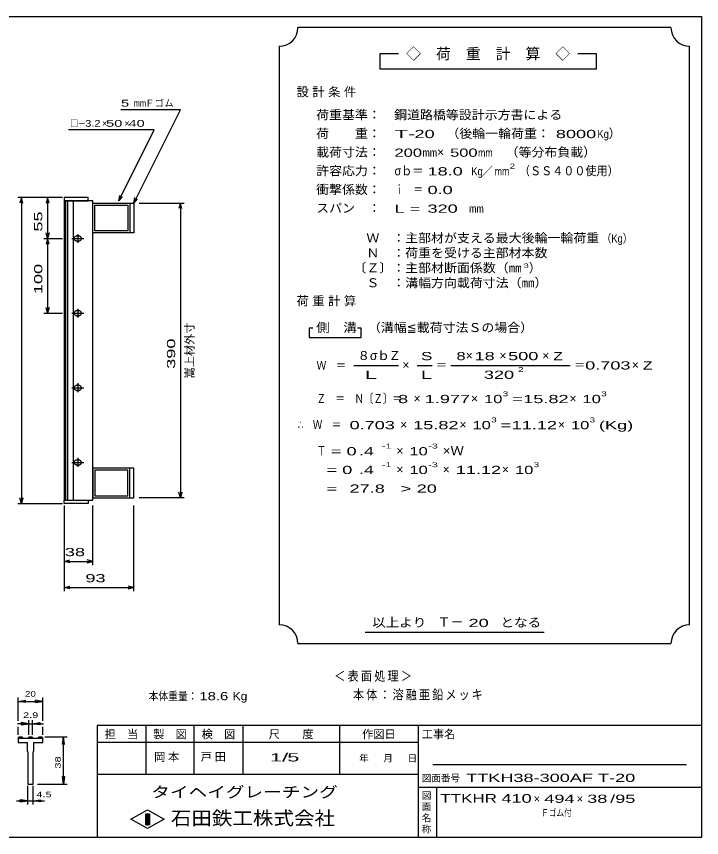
# Model space of a CAD drawing. Units: millimetres, scale not verified. Extents: x -910 to 866, y -641 to 527.
# Drawn here: x -53 to 866, y -573 to 527 of the extents above; entities that cross this region are included whole.
import ezdxf
from ezdxf.enums import TextEntityAlignment as Align

# ---------------------------------------------------------------- set-up
doc = ezdxf.new("R2010")
doc.units = ezdxf.units.MM
doc.header["$LTSCALE"] = 5
for name, color, linetype, lineweight in [('0_2', 150, 'Continuous', 25), ('16', 3, 'Continuous', 25), ('22', 2, 'Continuous', 25), ('32', 4, 'Continuous', 25)]:
    doc.layers.add(name, color=color, linetype=linetype, lineweight=lineweight)
doc.styles.add('ベクトル', font='')
doc.styles.get('ベクトル').set_extended_font_data('ベクトル')

msp = doc.modelspace()

# ---------------------------------------------------------------- linework, layer by layer
at = {"layer": '0_2'}
for p, q in [((-864.5, 526.75), (865.5, 526.75)), ((865.5, 526.75), (865.5, -573.25)), ((865.5, -423.25), (55.5, -423.25)), ((55.5, -423.25), (55.5, -573.25)), ((120.5, -423.25), (120.5, -488.25)), ((185.5, -488.25), (185.5, -423.25)), ((250.5, -423.25), (250.5, -488.25)), ((380.5, -488.25), (380.5, -423.25)), ((485.5, -423.25), (485.5, -573.25)), ((485.5, -445.75), (55.5, -445.75)), ((845.5, -475.75), (505.5, -475.75)), ((55.5, -488.25), (485.5, -488.25)), ((485.5, -505.75), (865.5, -505.75)), ((510.5, -573.25), (510.5, -505.75)), ((100.5, -548.75), (123, -536.25)), ((123, -536.25), (145.5, -548.75)), ((123, -561.25), (100.5, -548.75)), ((120.5, -541.25), (125.5, -541.25)), ((120.5, -556.25), (120.5, -541.25)), ((120.5, -541.25), (121.5, -541.25)), ((121.5, -541.25), (121.5, -556.25)), ((122.5, -556.25), (122.5, -541.25)), ((122.5, -541.25), (123.5, -541.25)), ((145.5, -548.75), (123, -561.25)), ((123.5, -541.25), (123.5, -556.25)), ((124.5, -556.25), (124.5, -541.25)), ((124.5, -541.25), (125.5, -541.25)), ((125.5, -541.25), (125.5, -556.25)), ((125.5, -541.25), (125.5, -556.25)), ((125.5, -556.25), (120.5, -556.25)), ((121.5, -556.25), (122.5, -556.25)), ((123.5, -556.25), (124.5, -556.25)), ((865.5, -573.25), (-864.5, -573.25))]:
    msp.add_line(p, q, dxfattribs=at)
at = {"layer": '16'}
for p, q in [((43.5, 284.25), (11.5, 284.25)), ((11.5, 284.25), (11.5, 279.75)), ((11.5, 279.75), (43.5, 279.75)), ((11.5, 279.75), (11.5, -121.25)), ((49.5, 279.75), (11.5, 279.75)), ((13, 279.75), (13, -121.25)), ((16, -121.25), (16, 279.75)), ((23.5, 279.75), (23.5, -121.25)), ((43.5, 279.75), (43.5, 284.25)), ((49.5, -121.25), (49.5, 279.75)), ((49.5, 276.75), (99.5, 276.75)), ((49.5, 236.75), (49.5, 276.75)), ((99.5, 276.75), (99.5, 236.75)), ((99.5, 276.75), (104.5, 276.75)), ((104.5, 276.75), (104.5, 236.75)), ((52.5, 273.75), (96.5, 273.75)), ((52.5, 239.75), (52.5, 273.75)), ((96.5, 273.75), (96.5, 239.75)), ((31.5, 232.25), (27.5, 232.25)), ((29.5, 235.25), (29.5, 223.25)), ((99.5, 236.75), (49.5, 236.75)), ((96.5, 239.75), (52.5, 239.75)), ((104.5, 236.75), (99.5, 236.75)), ((21.5, 229.25), (37.5, 229.25)), ((27.5, 226.25), (31.5, 226.25)), ((31.5, 132.25), (27.5, 132.25)), ((29.5, 135.25), (29.5, 123.25)), ((21.5, 129.25), (37.5, 129.25)), ((27.5, 126.25), (31.5, 126.25)), ((29.5, 35.25), (29.5, 23.25)), ((21.5, 29.25), (37.5, 29.25)), ((31.5, 32.25), (27.5, 32.25)), ((27.5, 26.25), (31.5, 26.25)), ((29.5, -64.75), (29.5, -76.75)), ((21.5, -70.75), (37.5, -70.75)), ((31.5, -67.75), (27.5, -67.75)), ((27.5, -73.75), (31.5, -73.75)), ((99.5, -78.25), (49.5, -78.25)), ((49.5, -78.25), (49.5, -118.25)), ((96.5, -81.25), (52.5, -81.25)), ((52.5, -81.25), (52.5, -115.25)), ((96.5, -115.25), (96.5, -81.25)), ((99.5, -118.25), (99.5, -78.25)), ((104.5, -78.25), (99.5, -78.25)), ((104.5, -118.25), (104.5, -78.25)), ((49.5, -118.25), (99.5, -118.25)), ((52.5, -115.25), (96.5, -115.25)), ((99.5, -118.25), (104.5, -118.25)), ((11.5, -121.25), (43.5, -121.25)), ((11.5, -125.75), (11.5, -121.25)), ((11.5, -121.25), (49.5, -121.25)), ((43.5, -125.75), (11.5, -125.75)), ((43.5, -121.25), (43.5, -125.75))]:
    msp.add_line(p, q, dxfattribs=at)
for centre, radius, start, end in [((27.5, 229.25), 3, 90, 270), ((29.5, 229.25), 4, 46.6, 133.4), ((31.5, 229.25), 3, 270, 90), ((29.5, 229.25), 4, 226.6, 313.4), ((27.5, 129.25), 3, 90, 270), ((29.5, 129.25), 4, 46.6, 133.4), ((31.5, 129.25), 3, 270, 90), ((29.5, 129.25), 4, 226.6, 313.4), ((29.5, 29.25), 4, 46.6, 133.4), ((27.5, 29.25), 3, 90, 270), ((29.5, 29.25), 4, 226.6, 313.4), ((31.5, 29.25), 3, 270, 90), ((27.5, -70.75), 3, 90, 270), ((29.5, -70.75), 4, 46.6, 133.4), ((29.5, -70.75), 4, 226.6, 313.4), ((31.5, -70.75), 3, 270, 90)]:
    msp.add_arc(centre, radius, start, end, dxfattribs=at)
at = {"layer": '22', "color": 4}
for p, q in [((824.5, 511.75), (324.5, 511.75)), ((299.5, 486.75), (299.5, -288.25)), ((849.5, -288.25), (849.5, 486.75)), ((459.5, 476.75), (434.5, 476.75)), ((434.5, 476.75), (434.5, 456.75)), ((724.5, 476.75), (699.5, 476.75)), ((724.5, 456.75), (724.5, 476.75)), ((434.5, 456.75), (724.5, 456.75)), ((167, 401.75), (87, 401.75)), ((104.5, 276.75), (167, 401.75)), ((132, 374.75), (17, 374.75)), ((84.5, 279.75), (132, 374.75)), ((84.5, 279.75), (86, 287.05)), ((9, 284.25), (-51, 284.25)), ((-46, 284.25), (-48, 276.75)), ((-44, 276.75), (-46, 284.25)), ((-46, 284.25), (-46, -125.75)), ((9, 284.25), (-16, 284.25)), ((-11, 284.25), (-13, 276.75)), ((-9, 276.75), (-11, 284.25)), ((-11, 284.25), (-11, 229.25)), ((84.5, 279.75), (89.5, 285.25)), ((104.5, 276.75), (106, 284.05)), ((104.5, 276.75), (109.5, 282.25)), ((112, 276.75), (172, 276.75)), ((167, 276.75), (165, 269.25)), ((169, 269.25), (167, 276.75)), ((167, 276.75), (167, -118.25)), ((-11, 229.25), (-13, 236.75)), ((-9, 236.75), (-11, 229.25)), ((-16, 229.25), (9, 229.25)), ((-11, 229.25), (-13, 221.75)), ((-9, 221.75), (-11, 229.25)), ((-11, 229.25), (-11, 129.25)), ((-11, 129.25), (-13, 136.75)), ((-9, 136.75), (-11, 129.25)), ((-16, 129.25), (9, 129.25)), ((344.5, 109.25), (339.5, 109.25)), ((339.5, 109.25), (339.5, 96.75)), ((409.5, 109.25), (404.5, 109.25)), ((409.5, 96.75), (409.5, 109.25)), ((339.5, 96.75), (409.5, 96.75)), ((399.5, 59.25), (459.5, 59.25)), ((484.5, 59.25), (504.5, 59.25)), ((529.5, 59.25), (689.5, 59.25)), ((-46, -125.75), (-48, -118.25)), ((-44, -118.25), (-46, -125.75)), ((172, -118.25), (112, -118.25)), ((167, -118.25), (165, -110.75)), ((169, -110.75), (167, -118.25)), ((-51, -125.75), (9, -125.75)), ((11.5, -128.25), (11.5, -208.25)), ((11.5, -128.25), (11.5, -243.25)), ((49.5, -208.25), (49.5, -128.25)), ((104.5, -243.25), (104.5, -128.25)), ((11.5, -203.25), (19, -201.25)), ((19, -205.25), (11.5, -203.25)), ((11.5, -203.25), (49.5, -203.25)), ((49.5, -203.25), (42, -201.25)), ((42, -205.25), (49.5, -203.25)), ((11.5, -238.25), (19, -236.25)), ((19, -240.25), (11.5, -238.25)), ((11.5, -238.25), (104.5, -238.25)), ((104.5, -238.25), (97, -236.25)), ((97, -240.25), (104.5, -238.25)), ((414.5, -298.25), (654.5, -298.25)), ((324.5, -313.25), (824.5, -313.25))]:
    msp.add_line(p, q, dxfattribs=at)
for centre, start, end in [((299.5, 511.75), 270, 0), ((849.5, 511.75), 180, 270), ((299.5, -313.25), 0, 90), ((849.5, -313.25), 90, 180)]:
    msp.add_arc(centre, 25, start, end, dxfattribs=at)
at = {"layer": '32'}
for p, q in [((-50.5, -416.75), (-50.5, -385.75)), ((-50.5, -390.75), (-40.5, -389.25)), ((-40.5, -392.25), (-50.5, -390.75)), ((-50.5, -390.75), (-17.167, -390.75)), ((-40.5, -392.25), (-40.5, -389.25)), ((-17.167, -390.75), (-27.167, -389.25)), ((-27.167, -392.25), (-27.167, -389.25)), ((-27.167, -392.25), (-17.167, -390.75)), ((-17.167, -416.75), (-17.167, -385.75)), ((-36.25, -435.75), (-36.25, -415.75)), ((-31.417, -415.75), (-31.417, -435.75)), ((-36.25, -420.75), (-51.25, -420.75)), ((-50.5, -435.75), (-50.5, -424.75)), ((-36.25, -420.75), (-46.25, -419.25)), ((-46.25, -419.25), (-46.25, -422.25)), ((-46.25, -422.25), (-36.25, -420.75)), ((-36.25, -420.75), (-31.417, -420.75)), ((-31.417, -420.75), (-21.417, -419.25)), ((-21.417, -422.25), (-31.417, -420.75)), ((-31.417, -420.75), (-16.417, -420.75)), ((-21.417, -419.25), (-21.417, -422.25)), ((-17.167, -435.75), (-17.167, -424.75)), ((-50.5, -440.75), (-49.667, -438.25)), ((-49.667, -438.25), (-44.833, -438.25)), ((-44.833, -438.25), (-44, -440.75)), ((-37.083, -440.75), (-36.25, -438.25)), ((-36.25, -438.25), (-31.417, -438.25)), ((-31.417, -438.25), (-30.583, -440.75)), ((-23.667, -440.75), (-22.833, -438.25)), ((-22.833, -438.25), (-18, -438.25)), ((-18, -438.25), (-17.167, -440.75)), ((-14.667, -438.25), (15.333, -438.25)), ((8.833, -448.25), (10.333, -438.25)), ((11.833, -448.25), (10.333, -438.25)), ((10.333, -501.584), (10.333, -438.25)), ((-50.5, -440.75), (-50.5, -445.75)), ((-17.167, -440.75), (-50.5, -440.75)), ((-50.5, -445.75), (-38.417, -445.75)), ((-38.417, -445.75), (-38.417, -457.417)), ((-29.25, -457.417), (-29.25, -445.75)), ((-29.25, -445.75), (-17.167, -445.75)), ((-17.167, -445.75), (-17.167, -440.75)), ((8.833, -448.25), (11.833, -448.25)), ((-38.417, -457.417), (-37.583, -458.25)), ((-37.583, -458.25), (-37.583, -501.583)), ((-30.083, -458.25), (-29.25, -457.417)), ((-30.083, -501.583), (-30.083, -458.25)), ((10.333, -501.584), (8.833, -491.584)), ((8.833, -491.584), (11.833, -491.584)), ((11.833, -491.584), (10.333, -501.584)), ((-37.583, -501.583), (-30.083, -501.583)), ((-37.583, -529.083), (-37.583, -504.084)), ((-30.083, -529.083), (-30.083, -504.084)), ((-24.667, -501.584), (15.333, -501.584)), ((-52.583, -524.083), (-37.583, -524.083)), ((-37.583, -524.083), (-47.583, -522.583)), ((-47.583, -525.583), (-47.583, -522.583)), ((-47.583, -525.583), (-37.583, -524.083)), ((-37.583, -524.083), (-30.083, -524.083)), ((-30.083, -524.083), (-20.083, -522.583)), ((-20.083, -525.583), (-30.083, -524.083)), ((-30.083, -524.083), (-15.083, -524.083)), ((-20.083, -525.583), (-20.083, -522.583))]:
    msp.add_line(p, q, dxfattribs=at)

# ---------------------------------------------------------------- texts
at = {"layer": '0_2', "style": 'ベクトル'}
for s, height, p in [('担\u3000当', 11, (65.5, -434.75)), ('製\u3000図', 11, (130.5, -434.75)), ('検\u3000図', 11, (195.5, -434.75)), ('尺\u3000\u3000度', 11, (285.5, -434.75)), ('作図日', 11, (410.5, -434.75)), ('工事名', 11, (490.5, -434.75)), ('年', 9.164, (406.5, -467)), ('月', 9.164, (439, -467)), ('日', 9.164, (471.5, -467)), ('図面番号', 9.164, (490.5, -493.5)), ('図', 9.164, (490.5, -517)), ('面', 9.164, (490.5, -532)), ('名', 9.164, (490.5, -547)), ('称', 9.164, (490.5, -562))]:
    msp.add_text(s, height=height, dxfattribs=at).set_placement(p, align=Align.MIDDLE_LEFT)
at = {"layer": '0_2', "color": 222, "style": 'ベクトル'}
for s, height, width, p in [('タイヘイグレーチング', 14.66, 1.25, (128, -512.25)), ('石田鉄工株式会社', 18.33, 1.1, (154.25, -547.25))]:
    msp.add_text(s, height=height, dxfattribs=dict(at, width=width)).set_placement(p, align=Align.MIDDLE_LEFT)
at = {"layer": '22', "style": 'ベクトル'}
for s, height, p in [('◇\u3000荷\u3000重\u3000計\u3000算\u3000◇', 14.66, (469.5, 476.75)), ('Ｆゴム', 9.164, (119.5, 410.5)), ('×', 9.164, (62, 383.5)), ('×', 9.164, (92, 383.5)), ('）', 12.1, (741, 370)), ('×', 12.1, (511, 345)), ('／', 11, (570.75, 319.25)), ('）', 12.1, (634, 190)), ('８', 12.1, (404.5, 72.5)), ('σｂ', 12.1, (421, 72.5)), ('Ｚ', 12.1, (446, 72.5)), ('×', 12.1, (549.5, 72.5)), ('×', 12.1, (594.5, 72.5)), ('×', 12.1, (652, 72.5)), ('×', 12.1, (464.5, 60)), ('×', 12.1, (772, 60)), ('×', 12.1, (479.5, 15)), ('×', 12.1, (556.5, 15)), ('×', 12.1, (688.5, 15)), ('×', 12.1, (461.5, -20)), ('×', 12.1, (541, -20)), ('×', 12.1, (673, -20)), ('×', 12.1, (456.5, -55)), ('×', 12.1, (456.5, -80)), ('×', 12.1, (518.5, -80)), ('×', 12.1, (598, -80)), ('Ｔ－', 12.83, (511.5, -284.5)), ('×', 11, (640.5, -521.25)), ('×', 11, (698, -521.25))]:
    msp.add_text(s, height=height, dxfattribs=at).set_placement(p, align=Align.MIDDLE_LEFT)
for s, height, width, p in [(' 5 ', 9.164, 1.6, (82, 410.5)), ('mm', 9.164, 0.75, (104.5, 410.5)), ('荷重基準：\u3000', 12.1, 1.05, (349, 395)), ('鋼道路橋等設計示方書による', 12.1, 1.05, (453.5, 395)), ('□－', 9.164, 0.8, (19.5, 383.5)), ('3.2', 9.164, 1.2, (39.5, 383.5)), (' 50 ', 9.164, 1.6, (62, 383.5)), (' 40 ', 9.164, 1.6, (92, 383.5)), ('荷\u3000\u3000重：\u3000', 12.1, 1.05, (349, 370)), ('T-', 11, 2, (454, 369.25)), (' 20 ', 11, 1.65, (474, 369.25)), ('（後輪一輪荷重：', 12.1, 1.05, (523.5, 370)), (' 8000', 11, 1.65, (663.5, 369.25)), ('Kg', 11, 0.85, (726, 369.25)), ('載荷寸法：\u3000', 12.1, 1.05, (349, 345)), ('\u3000（等分布負載）', 12.1, 1.05, (585.5, 345)), ('200', 11, 1.5, (454, 344.25)), ('mm', 11, 0.8, (491.5, 344.25)), ('500', 11, 1.5, (528.5, 344.25)), ('mm', 11, 0.8, (566, 344.25)), ('許容応力：\u3000', 12.1, 1.05, (349, 320)), ('σｂ＝', 12.1, 0.9, (454, 320)), (' 18.0', 11, 1.65, (491.5, 319.25)), ('Kg', 11, 0.85, (557, 319.25)), ('mm', 11, 0.8, (588.25, 319.25)), ('2', 6.598, 1.5, (608.25, 326.25)), ('（ＳＳ４００使用）', 12.1, 0.9, (620.75, 320)), ('衝撃係数：\u3000', 12.1, 1.05, (349, 295)), ('ｉ\u3000＝', 12.1, 0.75, (454, 295)), (' 0.0', 11, 1.65, (491.5, 294.25)), ('スパン\u3000：\u3000', 12.1, 1.05, (349, 270)), ('L =', 11, 1.65, (454, 269.25)), (' 320 ', 11, 1.65, (491.5, 269.25)), ('mm', 11, 0.8, (554, 269.25)), ('\u3000Ｗ\u3000：主部材が支える最大後輪一輪荷重', 12.1, 1.05, (399, 230)), ('（Kg）', 11, 0.85, (731.5, 229.25)), ('\u3000Ｎ\u3000：荷重を受ける主部材本数', 12.1, 1.05, (399, 210)), ('〔Ｚ〕：主部材断面係数（㎜', 12.1, 1.05, (399, 190)), ('3', 5.499, 1.8, (626.5, 193)), ('\u3000Ｓ\u3000：溝幅方向載荷寸法（㎜）', 12.1, 1.05, (399, 170)), ('側\u3000溝', 12.1, 1.1, (349, 110)), ('\u3000（溝幅≦載荷寸法Ｓの場合）', 12.1, 1.05, (401, 110)), ('S', 11, 1.55, (489.5, 71.75)), ('8', 11, 1.5, (537, 71.75)), (' 18 ', 11, 1.65, (554.5, 71.75)), (' 500 ', 11, 1.65, (599.5, 71.75)), ('Z', 11, 1.4, (667, 71.75)), ('Ｗ\u3000＝', 11, 0.85, (349.5, 59.25)), ('＝', 12.1, 0.9, (509.5, 60)), ('2', 6.598, 1.5, (619.5, 53.75)), ('＝', 12.1, 0.9, (694.5, 60)), ('0.703', 11, 1.65, (709.5, 59.25)), ('Z', 11, 1.4, (787, 59.25)), ('L', 11, 1.8, (489.5, 46.75)), (' 320 ', 11, 1.65, (567, 46.75)), ('Ｚ\u3000＝\u3000Ｎ〔Ｚ〕＝', 12.1, 0.75, (349.5, 15)), ('3', 6.598, 1.5, (599, 21.25)), ('3', 6.598, 1.5, (731, 21.25)), (' 8 ', 11, 1.65, (452, 14.25)), ('1.977', 11, 1.65, (494.5, 14.25)), ('10', 11, 1.5, (574, 14.25)), ('=', 11, 1.7, (611.5, 14.25)), ('15.82', 11, 1.65, (626.5, 14.25)), ('10', 11, 1.5, (706, 14.25)), ('3', 6.598, 1.5, (583.5, -13.75)), ('3', 6.598, 1.5, (715.5, -13.75)), ('∴\u3000Ｗ\u3000＝', 12.1, 0.75, (324.5, -20)), (' 0.703', 11, 1.65, (387, -20.75)), ('15.82', 11, 1.65, (479, -20.75)), ('10', 11, 1.5, (558.5, -20.75)), ('=', 11, 1.7, (596, -20.75)), ('11.12', 11, 1.65, (611, -20.75)), ('10', 11, 1.5, (690.5, -20.75)), ('(Kg)', 11, 1.65, (728, -20.75)), ('Ｔ', 12.1, 0.75, (349.5, -55)), (' = 0', 11, 1.65, (362, -55.75)), (' .4 ', 11, 1.65, (399.5, -55.75)), ('-1', 6.598, 1.65, (437, -48.75)), ('10', 11, 1.5, (474, -55.75)), ('-3', 6.598, 1.65, (499, -48.75)), ('×Ｗ', 12.1, 1.1, (518.5, -55)), ('  = 0', 11, 1.65, (349.5, -80.75)), (' .4 ', 11, 1.65, (399.5, -80.75)), ('-1', 6.598, 1.65, (437, -73.75)), ('10', 11, 1.5, (474, -80.75)), ('-3', 6.598, 1.65, (499, -73.75)), ('11.12', 11, 1.65, (536, -80.75)), ('10', 11, 1.5, (615.5, -80.75)), ('3', 6.598, 1.5, (640.5, -73.75)), ('  =', 11, 1.65, (349.5, -105.75)), (' 27.8', 11, 1.65, (387, -105.75)), ('>', 11, 1.7, (462, -105.75)), (' 20 ', 11, 1.65, (477, -105.75)), (' 38 ', 11, 1.65, (5.5, -190.75)), (' 93 ', 11, 1.65, (33, -225.75)), ('以上より\u3000', 12.1, 1.1, (424, -285)), (' 20 ', 11, 1.65, (546.5, -285.75)), ('となる', 12.1, 1.1, (596, -285)), ('本体重量：', 11, 0.85, (124.5, -383.75)), (' 18.6', 11, 1.35, (187, -383.75)), ('Kg', 11, 1.1, (237, -383.75)), ('1/', 11, 2, (287, -465.75)), (' 5 ', 11, 2, (302, -465.75)), ('TTKH38-300AF T-20                        ', 11, 1.65, (550, -493.25)), ('TTKHR', 11.73, 1.45, (515.5, -520.75)), (' 410 ', 11.73, 1.55, (590.5, -520.75)), (' 494 ', 11, 1.65, (648, -521.25)), (' 38 ', 11, 1.65, (705.5, -521.25)), ('/', 11, 1.65, (743, -521.25)), (' 95 ', 11, 1.65, (743, -521.25)), ('Ｆゴム付', 9.164, 0.8, (650.5, -540))]:
    msp.add_text(s, height=height, dxfattribs=dict(at, width=width)).set_placement(p, align=Align.MIDDLE_LEFT)
at = {"layer": '22', "style": 'ベクトル', "width": 1.65}
for s, p in [(' 55 ', (-23.5, 231.75)), (' 100 ', (-23.5, 148)), (' 390', (154.5, 48))]:
    msp.add_text(s, height=11, rotation=90, dxfattribs=at).set_placement(p, align=Align.MIDDLE_LEFT)
at = {"layer": '22', "style": 'ベクトル'}
msp.add_text('嵩上材外寸', height=11, rotation=90, dxfattribs=at).set_placement((179.5, 41.75), align=Align.MIDDLE_LEFT)
at = {"layer": '22', "attachment_point": 4, "style": 'ベクトル'}
for s, insert, char_height in [('\\T1.28;設計条件', (322.75, 425), 12.1), ('\\T1.28;荷重計算', (322.75, 145), 12.1), ('\\T1.5;\\W2;\\~L\\~', (402, 46.75), 11), ('\\T1.2;\\W0.85;＜表面処理＞', (373.25, -357.5), 12.83), ('\\T1.19;\\W0.85;本体：溶融亜鉛メッキ', (398.25, -382.5), 12.83), ('\\T1.25;岡本\u3000', (131.75, -465.75), 11), ('\\T1.25;戸田\u3000', (194.25, -465.75), 11)]:
    msp.add_mtext(s, dxfattribs=dict(at, insert=insert, char_height=char_height))
at = {"layer": '32', "color": 2, "style": 'ベクトル'}
for s, width, p in [('20', 1.35, (-41.333, -380.75)), ('2.9', 1.5, (-43.833, -409.25)), (' 4.5 ', 1.5, (-30.083, -515.583))]:
    msp.add_text(s, height=7.331, dxfattribs=dict(at, width=width)).set_placement(p, align=Align.MIDDLE_LEFT)
at = {"layer": '32', "color": 2, "style": 'ベクトル', "width": 1.5}
msp.add_text(' 38 ', height=7.331, rotation=90, dxfattribs=at).set_placement((2.833, -484.917), align=Align.MIDDLE_LEFT)

doc.saveas('drawing.dxf')
